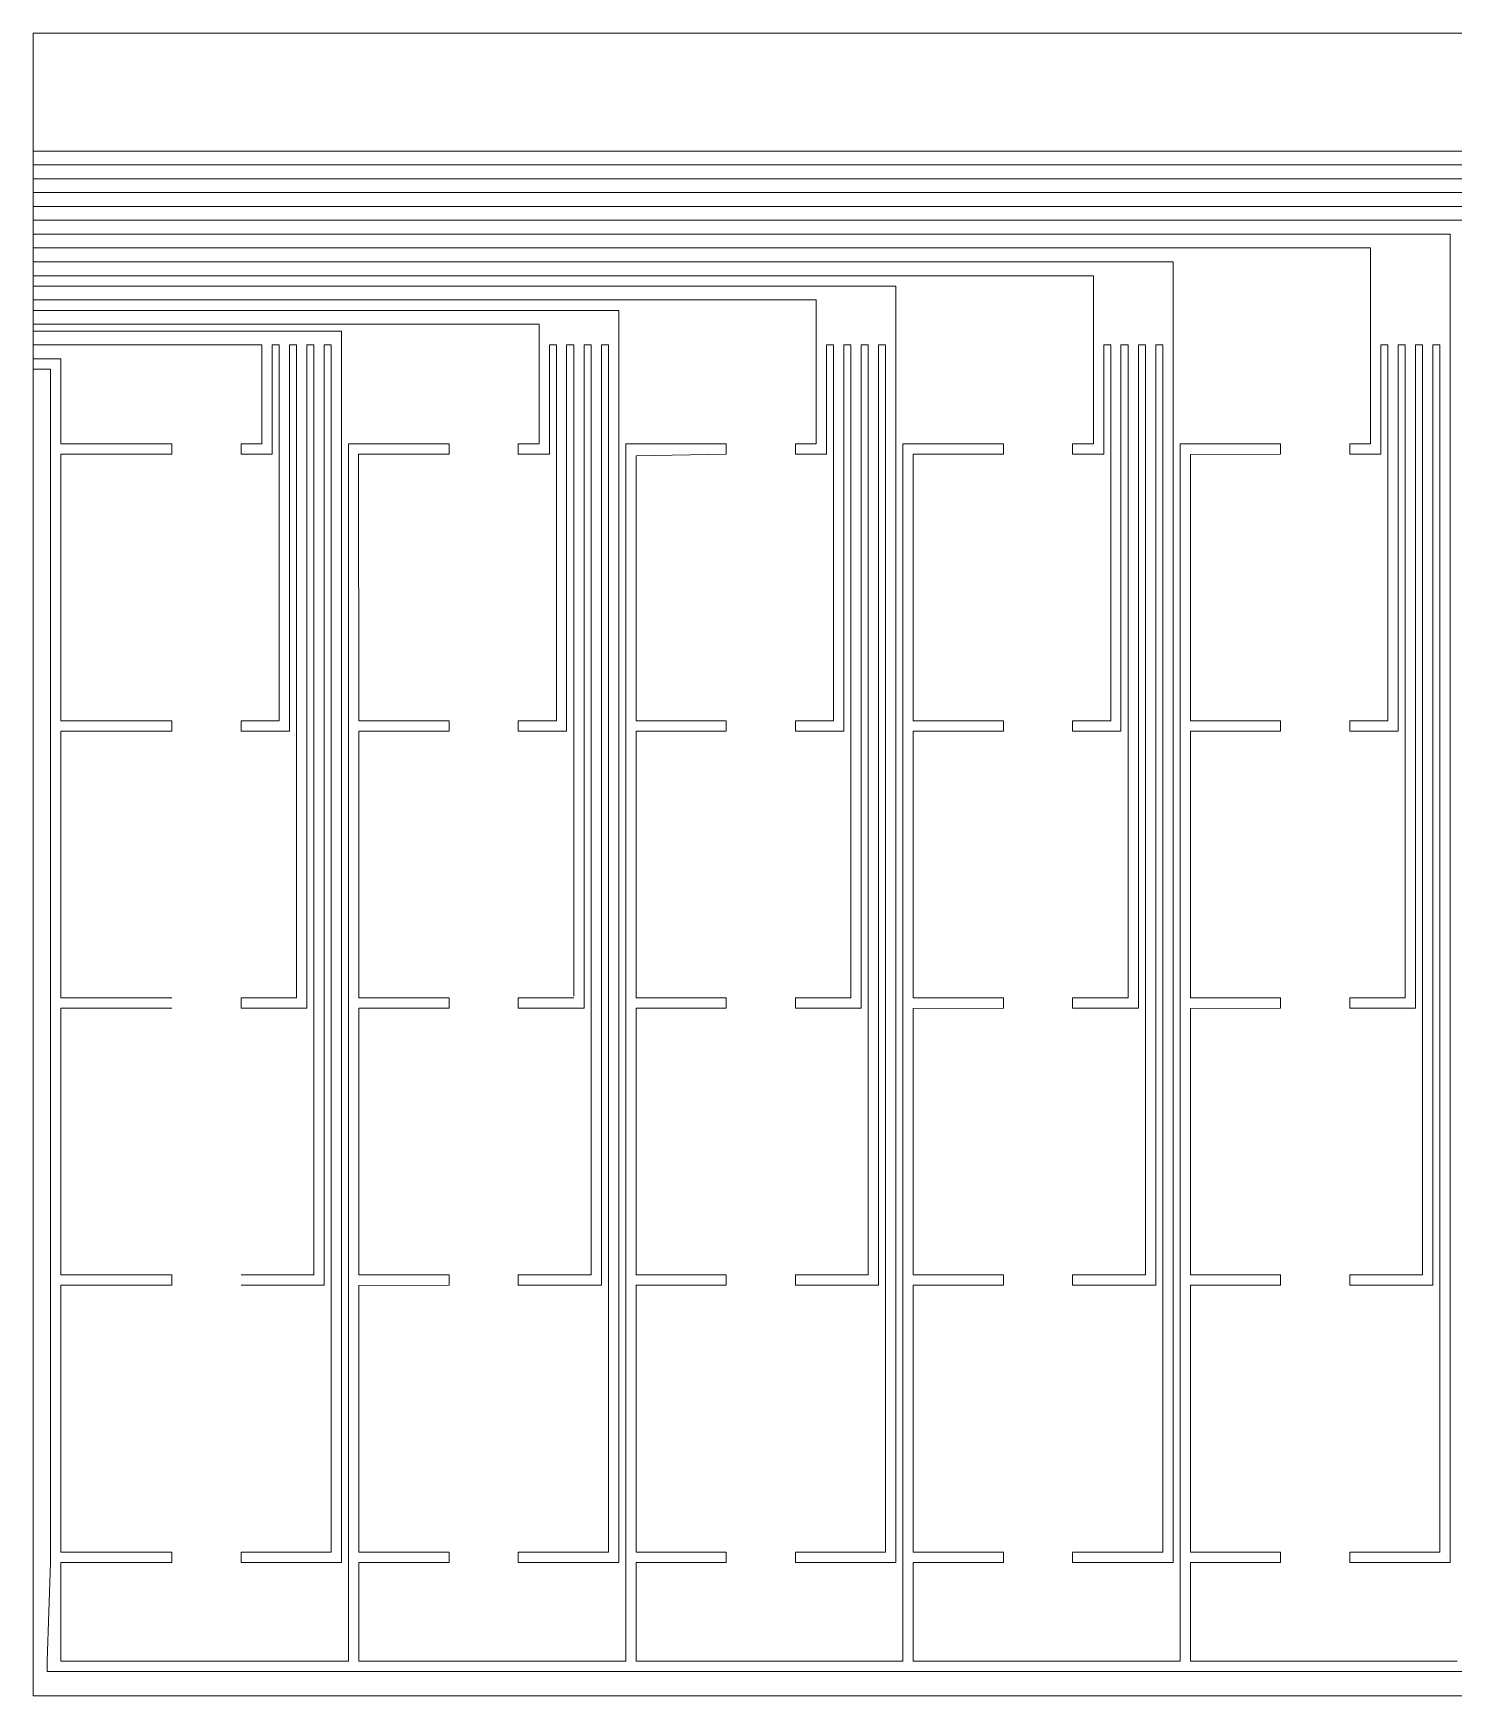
# Model space of a CAD drawing. Header units: inches. Extents: x -6.5 to 6.5, y -4.7 to 4.7.
# Drawn here: x -6.5 to 1.57, y -4.72 to 4.72 of the extents above; entities that cross this region are included whole.
import ezdxf

# ---------------------------------------------------------------- set-up
doc = ezdxf.new("R2010")
doc.units = ezdxf.units.IN
doc.header["$MEASUREMENT"] = 0

msp = doc.modelspace()

# ---------------------------------------------------------------- linework, layer by layer
at = {"color": 142, "lineweight": 9}
for points in [[(-6.4961, 4.7244), (-6.4961, 4.7244), (-6.4961, -4.7244), (-6.4961, -4.7244)], [(6.4961, 4.7244), (6.4961, 4.7244), (-6.4961, 4.7244), (-6.4961, 4.7244)], [(-6.4961, -4.7244), (-6.4961, -4.7244), (6.4961, -4.7244), (6.4961, -4.7244)]]:
    msp.add_open_spline(points, degree=3, dxfattribs=at)
at = {"color": 240, "lineweight": 9}
for points in [[(6.2795, 4.0551), (6.2795, 4.0551), (-6.4961, 4.0551), (-6.4961, 4.0551)], [(5.8268, 3.9764), (5.8268, 3.9764), (-6.4961, 3.9764), (-6.4961, 3.9764)], [(4.7047, 3.8976), (4.7047, 3.8976), (-6.4961, 3.8976), (-6.4961, 3.8976)], [(4.252, 3.8189), (4.252, 3.8189), (-6.4961, 3.8189), (-6.4961, 3.8189)], [(3.1299, 3.7402), (3.1299, 3.7402), (-6.4961, 3.7402), (-6.4961, 3.7402)], [(2.6772, 3.6614), (2.6772, 3.6614), (-6.4961, 3.6614), (-6.4961, 3.6614)], [(1.5551, 3.5827), (1.5551, 3.5827), (-6.4961, 3.5827), (-6.4961, 3.5827)], [(1.1024, 3.5039), (1.1024, 3.5039), (-6.4961, 3.5039), (-6.4961, 3.5039)], [(1.1024, 2.9528), (1.1024, 2.9528), (1.1024, 3.5039), (1.1024, 3.5039)], [(1.5551, 2.9528), (1.5551, 2.9528), (1.5551, 3.5827), (1.5551, 3.5827)], [(-0.0197, 3.4252), (-0.0197, 3.4252), (-6.4961, 3.4252), (-6.4961, 3.4252)], [(-0.0197, 2.9528), (-0.0197, 2.9528), (-0.0197, 3.4252), (-0.0197, 3.4252)], [(-0.4724, 3.3465), (-0.4724, 3.3465), (-6.4961, 3.3465), (-6.4961, 3.3465)], [(-0.4724, 2.9528), (-0.4724, 2.9528), (-0.4724, 3.3465), (-0.4724, 3.3465)], [(-1.5945, 3.2874), (-1.5945, 3.2874), (-6.4961, 3.2874), (-6.4961, 3.2874)], [(-1.5945, 2.9528), (-1.5945, 2.9528), (-1.5945, 3.2874), (-1.5945, 3.2874)], [(-2.0472, 3.2087), (-2.0472, 3.2087), (-6.4961, 3.2087), (-6.4961, 3.2087)], [(-3.1693, 3.1496), (-3.1693, 3.1496), (-6.4961, 3.1496), (-6.4961, 3.1496)], [(-3.1693, 2.9528), (-3.1693, 2.9528), (-3.1693, 3.1496), (-3.1693, 3.1496)], [(-2.0472, 2.9528), (-2.0472, 2.9528), (-2.0472, 3.2087), (-2.0472, 3.2087)], [(-3.622, 3.0709), (-3.622, 3.0709), (-6.4961, 3.0709), (-6.4961, 3.0709)], [(-4.7441, 3.0315), (-4.7441, 3.0315), (-6.4961, 3.0315), (-6.4961, 3.0315)], [(-4.7441, 2.9528), (-4.7441, 2.9528), (-4.7441, 3.0315), (-4.7441, 3.0315)], [(-3.622, 2.9528), (-3.622, 2.9528), (-3.622, 3.0709), (-3.622, 3.0709)], [(-5.1969, 2.9528), (-5.1969, 2.9528), (-6.4961, 2.9528), (-6.4961, 2.9528)], [(-5.1969, 2.3917), (-5.1969, 2.3917), (-5.1969, 2.9528), (-5.1969, 2.9528)], [(-5.1378, 2.3327), (-5.1378, 2.3327), (-5.1378, 2.9528), (-5.1378, 2.9528)], [(-5.0984, 2.9528), (-5.0984, 2.9528), (-5.1378, 2.9528), (-5.1378, 2.9528)], [(-5.0984, 0.8169), (-5.0984, 0.8169), (-5.0984, 2.9528), (-5.0984, 2.9528)], [(-5, 2.9528), (-5, 2.9528), (-5.0402, 2.9528), (-5.0402, 2.9528)], [(-5.0402, 0.7579), (-5.0402, 0.7579), (-5.0402, 2.9528), (-5.0402, 2.9528)], [(-5, 0.7579), (-5, 0.7579), (-5, 2.9528), (-5, 2.9528)], [(-4.9016, 2.9528), (-4.9016, 2.9528), (-4.9409, 2.9528), (-4.9409, 2.9528)], [(-4.9409, -0.8169), (-4.9409, -0.8169), (-4.9409, 2.9528), (-4.9409, 2.9528)], [(-4.9016, -2.3327), (-4.9016, -2.3327), (-4.9016, 2.9528), (-4.9016, 2.9528)], [(-4.8031, 2.9528), (-4.8031, 2.9528), (-4.8425, 2.9528), (-4.8425, 2.9528)], [(-4.8425, 2.9528), (-4.8425, 2.9528), (-4.8425, -2.3917), (-4.8425, -2.3917)], [(-4.8031, 2.9528), (-4.8031, 2.9528), (-4.8031, -3.9075), (-4.8031, -3.9075)], [(-4.7441, -3.9665), (-4.7441, -3.9665), (-4.7441, 2.9528), (-4.7441, 2.9528)], [(-3.622, 2.3917), (-3.622, 2.3917), (-3.622, 2.9528), (-3.622, 2.9528)], [(-3.563, 2.9528), (-3.563, 2.9528), (-3.5236, 2.9528), (-3.5236, 2.9528)], [(-3.563, 2.3327), (-3.563, 2.3327), (-3.563, 2.9528), (-3.563, 2.9528)], [(-3.5236, 0.8169), (-3.5236, 0.8169), (-3.5236, 2.9528), (-3.5236, 2.9528)], [(-3.4654, 2.9528), (-3.4654, 2.9528), (-3.4252, 2.9528), (-3.4252, 2.9528)], [(-3.4654, 0.7579), (-3.4654, 0.7579), (-3.4654, 2.9528), (-3.4654, 2.9528)], [(-3.4252, 0.7579), (-3.4252, 0.7579), (-3.4252, 2.9528), (-3.4252, 2.9528)], [(-3.3661, 2.9528), (-3.3661, 2.9528), (-3.3268, 2.9528), (-3.3268, 2.9528)], [(-3.3661, -0.8169), (-3.3661, -0.8169), (-3.3661, 2.9528), (-3.3661, 2.9528)], [(-3.3268, -2.3327), (-3.3268, -2.3327), (-3.3268, 2.9528), (-3.3268, 2.9528)], [(-3.2677, 2.9528), (-3.2677, 2.9528), (-3.2677, -2.3917), (-3.2677, -2.3917)], [(-3.2283, 2.9528), (-3.2283, 2.9528), (-3.2677, 2.9528), (-3.2677, 2.9528)], [(-3.2283, 2.9528), (-3.2283, 2.9528), (-3.2283, -3.9075), (-3.2283, -3.9075)], [(-3.1693, -3.9665), (-3.1693, -3.9665), (-3.1693, 2.9528), (-3.1693, 2.9528)], [(-2.0472, 2.3917), (-2.0472, 2.3917), (-2.0472, 2.9528), (-2.0472, 2.9528)], [(-1.9882, 2.3327), (-1.9882, 2.3327), (-1.9882, 2.9528), (-1.9882, 2.9528)], [(-1.9882, 2.9528), (-1.9882, 2.9528), (-1.9488, 2.9528), (-1.9488, 2.9528)], [(-1.9488, 0.8169), (-1.9488, 0.8169), (-1.9488, 2.9528), (-1.9488, 2.9528)], [(-1.8906, 2.9528), (-1.8906, 2.9528), (-1.8504, 2.9528), (-1.8504, 2.9528)], [(-1.8906, 0.7579), (-1.8906, 0.7579), (-1.8906, 2.9528), (-1.8906, 2.9528)], [(-1.8504, 0.7579), (-1.8504, 0.7579), (-1.8504, 2.9528), (-1.8504, 2.9528)], [(-1.7913, 2.9528), (-1.7913, 2.9528), (-1.752, 2.9528), (-1.752, 2.9528)], [(-1.7913, -0.8169), (-1.7913, -0.8169), (-1.7913, 2.9528), (-1.7913, 2.9528)], [(-1.752, -2.3327), (-1.752, -2.3327), (-1.752, 2.9528), (-1.752, 2.9528)], [(-1.6929, 2.9528), (-1.6929, 2.9528), (-1.6929, -2.3917), (-1.6929, -2.3917)], [(-1.6535, 2.9528), (-1.6535, 2.9528), (-1.6929, 2.9528), (-1.6929, 2.9528)], [(-1.6535, 2.9528), (-1.6535, 2.9528), (-1.6535, -3.9075), (-1.6535, -3.9075)], [(-1.5945, -3.9665), (-1.5945, -3.9665), (-1.5945, 2.9528), (-1.5945, 2.9528)], [(-0.4724, 2.3917), (-0.4724, 2.3917), (-0.4724, 2.9528), (-0.4724, 2.9528)], [(-0.4134, 2.9528), (-0.4134, 2.9528), (-0.374, 2.9528), (-0.374, 2.9528)], [(-0.4134, 2.3327), (-0.4134, 2.3327), (-0.4134, 2.9528), (-0.4134, 2.9528)], [(-0.374, 0.8169), (-0.374, 0.8169), (-0.374, 2.9528), (-0.374, 2.9528)], [(-0.3158, 2.9528), (-0.3158, 2.9528), (-0.2756, 2.9528), (-0.2756, 2.9528)], [(-0.3158, 0.7579), (-0.3158, 0.7579), (-0.3158, 2.9528), (-0.3158, 2.9528)], [(-0.2756, 0.7579), (-0.2756, 0.7579), (-0.2756, 2.9528), (-0.2756, 2.9528)], [(-0.2165, 2.9528), (-0.2165, 2.9528), (-0.1772, 2.9528), (-0.1772, 2.9528)], [(-0.2165, -0.8169), (-0.2165, -0.8169), (-0.2165, 2.9528), (-0.2165, 2.9528)], [(-0.1772, -2.3327), (-0.1772, -2.3327), (-0.1772, 2.9528), (-0.1772, 2.9528)], [(-0.1181, 2.9528), (-0.1181, 2.9528), (-0.1181, -2.3917), (-0.1181, -2.3917)], [(-0.1181, 2.9528), (-0.1181, 2.9528), (-0.0787, 2.9528), (-0.0787, 2.9528)], [(-0.0787, 2.9528), (-0.0787, 2.9528), (-0.0787, -3.9075), (-0.0787, -3.9075)], [(-0.0197, -3.9665), (-0.0197, -3.9665), (-0.0197, 2.9528), (-0.0197, 2.9528)], [(1.1024, 2.3917), (1.1024, 2.3917), (1.1024, 2.9528), (1.1024, 2.9528)], [(1.1614, 2.9528), (1.1614, 2.9528), (1.2008, 2.9528), (1.2008, 2.9528)], [(1.1614, 2.3327), (1.1614, 2.3327), (1.1614, 2.9528), (1.1614, 2.9528)], [(1.2008, 0.8169), (1.2008, 0.8169), (1.2008, 2.9528), (1.2008, 2.9528)], [(1.259, 2.9528), (1.259, 2.9528), (1.2992, 2.9528), (1.2992, 2.9528)], [(1.259, 0.7579), (1.259, 0.7579), (1.259, 2.9528), (1.259, 2.9528)], [(1.2992, 0.7579), (1.2992, 0.7579), (1.2992, 2.9528), (1.2992, 2.9528)], [(1.3583, 2.9528), (1.3583, 2.9528), (1.3976, 2.9528), (1.3976, 2.9528)], [(1.3583, -0.8169), (1.3583, -0.8169), (1.3583, 2.9528), (1.3583, 2.9528)], [(1.3976, -2.3327), (1.3976, -2.3327), (1.3976, 2.9528), (1.3976, 2.9528)], [(1.4567, 2.9528), (1.4567, 2.9528), (1.4961, 2.9528), (1.4961, 2.9528)], [(1.4567, 2.9528), (1.4567, 2.9528), (1.4567, -2.3917), (1.4567, -2.3917)], [(1.4961, 2.9528), (1.4961, 2.9528), (1.4961, -3.9075), (1.4961, -3.9075)], [(1.5551, -3.9665), (1.5551, -3.9665), (1.5551, 2.9528), (1.5551, 2.9528)], [(-6.3386, 2.874), (-6.3386, 2.874), (-6.4961, 2.874), (-6.4961, 2.874)], [(-6.3386, 2.3917), (-6.3386, 2.3917), (-6.3386, 2.874), (-6.3386, 2.874)], [(-6.3976, 2.815), (-6.3976, 2.815), (-6.4961, 2.815), (-6.4961, 2.815)], [(-6.3976, -3.9665), (-6.3976, -3.9665), (-6.3976, 2.815), (-6.3976, 2.815)], [(-5.7087, 2.3917), (-5.7087, 2.3917), (-6.3386, 2.3917), (-6.3386, 2.3917)], [(-5.7087, 2.3622), (-5.7087, 2.3622), (-5.7087, 2.3917), (-5.7087, 2.3917)], [(-5.7087, 2.3622), (-5.7087, 2.3622), (-5.7087, 2.3327), (-5.7087, 2.3327)], [(-5.315, 2.3622), (-5.315, 2.3622), (-5.315, 2.3917), (-5.315, 2.3917)], [(-5.315, 2.3917), (-5.315, 2.3917), (-5.1969, 2.3917), (-5.1969, 2.3917)], [(-5.315, 2.3622), (-5.315, 2.3622), (-5.315, 2.3327), (-5.315, 2.3327)], [(-4.7047, 2.3916), (-4.7047, 2.3916), (-4.1339, 2.3917), (-4.1339, 2.3917)], [(-4.7047, -3.9075), (-4.7047, -3.9075), (-4.7047, 2.3916), (-4.7047, 2.3916)], [(-4.1339, 2.3622), (-4.1339, 2.3622), (-4.1339, 2.3917), (-4.1339, 2.3917)], [(-4.1339, 2.3622), (-4.1339, 2.3622), (-4.1339, 2.3327), (-4.1339, 2.3327)], [(-3.7402, 2.3917), (-3.7402, 2.3917), (-3.622, 2.3917), (-3.622, 2.3917)], [(-3.7402, 2.3622), (-3.7402, 2.3622), (-3.7402, 2.3917), (-3.7402, 2.3917)], [(-3.7402, 2.3622), (-3.7402, 2.3622), (-3.7402, 2.3327), (-3.7402, 2.3327)], [(-3.1299, 2.3917), (-3.1299, 2.3917), (-3.1299, -3.9075), (-3.1299, -3.9075)], [(-2.5591, 2.3917), (-2.5591, 2.3917), (-3.1299, 2.3917), (-3.1299, 2.3917)], [(-2.5591, 2.3622), (-2.5591, 2.3622), (-2.5591, 2.3917), (-2.5591, 2.3917)], [(-2.5591, 2.3622), (-2.5591, 2.3622), (-2.5591, 2.3327), (-2.5591, 2.3327)], [(-2.1654, 2.3917), (-2.1654, 2.3917), (-2.0472, 2.3917), (-2.0472, 2.3917)], [(-2.1654, 2.3622), (-2.1654, 2.3622), (-2.1654, 2.3917), (-2.1654, 2.3917)], [(-2.1654, 2.3622), (-2.1654, 2.3622), (-2.1654, 2.3327), (-2.1654, 2.3327)], [(-1.4961, 2.3917), (-1.4961, 2.3917), (-1.5551, 2.3917), (-1.5551, 2.3917)], [(-1.5551, 2.3917), (-1.5551, 2.3917), (-1.5551, -3.9075), (-1.5551, -3.9075)], [(-0.9843, 2.3917), (-0.9843, 2.3917), (-1.4961, 2.3917), (-1.4961, 2.3917)], [(-0.9843, 2.3622), (-0.9843, 2.3622), (-0.9843, 2.3917), (-0.9843, 2.3917)], [(-0.9843, 2.3622), (-0.9843, 2.3622), (-0.9843, 2.3327), (-0.9843, 2.3327)], [(-0.5906, 2.3622), (-0.5906, 2.3622), (-0.5906, 2.3917), (-0.5906, 2.3917)], [(-0.5906, 2.3917), (-0.5906, 2.3917), (-0.4724, 2.3917), (-0.4724, 2.3917)], [(-0.5906, 2.3622), (-0.5906, 2.3622), (-0.5906, 2.3327), (-0.5906, 2.3327)], [(0.0197, 2.3917), (0.0197, 2.3917), (0.0787, 2.3917), (0.0787, 2.3917)], [(0.0197, -3.9075), (0.0197, -3.9075), (0.0197, 2.3917), (0.0197, 2.3917)], [(0.5906, 2.3917), (0.5906, 2.3917), (0.0787, 2.3917), (0.0787, 2.3917)], [(0.5906, 2.3622), (0.5906, 2.3622), (0.5906, 2.3917), (0.5906, 2.3917)], [(0.5906, 2.3622), (0.5906, 2.3622), (0.5906, 2.3327), (0.5906, 2.3327)], [(0.9843, 2.3917), (0.9843, 2.3917), (1.1024, 2.3917), (1.1024, 2.3917)], [(0.9843, 2.3622), (0.9843, 2.3622), (0.9843, 2.3917), (0.9843, 2.3917)], [(0.9843, 2.3622), (0.9843, 2.3622), (0.9843, 2.3327), (0.9843, 2.3327)], [(-5.7087, 2.3327), (-5.7087, 2.3327), (-6.3386, 2.3327), (-6.3386, 2.3327)], [(-6.3386, 0.8169), (-6.3386, 0.8169), (-6.3386, 2.3327), (-6.3386, 2.3327)], [(-5.315, 2.3327), (-5.315, 2.3327), (-5.1378, 2.3327), (-5.1378, 2.3327)], [(-4.1339, 2.3327), (-4.1339, 2.3327), (-4.6474, 2.3325), (-4.6474, 2.3325)], [(-4.6474, 2.3325), (-4.6474, 2.3325), (-4.647, 0.8168), (-4.647, 0.8168)], [(-3.7402, 2.3327), (-3.7402, 2.3327), (-3.563, 2.3327), (-3.563, 2.3327)], [(-3.0709, 2.3228), (-3.0709, 2.3228), (-2.5591, 2.3327), (-2.5591, 2.3327)], [(-3.0709, 2.3228), (-3.0709, 2.3228), (-3.0709, 0.8169), (-3.0709, 0.8169)], [(-2.1654, 2.3327), (-2.1654, 2.3327), (-1.9882, 2.3327), (-1.9882, 2.3327)], [(-1.4961, 2.3315), (-1.4961, 2.3315), (-0.9843, 2.3327), (-0.9843, 2.3327)], [(-1.4961, 2.3315), (-1.4961, 2.3315), (-1.4961, 0.8169), (-1.4961, 0.8169)], [(-0.5906, 2.3327), (-0.5906, 2.3327), (-0.4134, 2.3327), (-0.4134, 2.3327)], [(0.0787, 2.331), (0.0787, 2.331), (0.5906, 2.3327), (0.5906, 2.3327)], [(0.0787, 2.331), (0.0787, 2.331), (0.0787, 0.8169), (0.0787, 0.8169)], [(0.9843, 2.3327), (0.9843, 2.3327), (1.1614, 2.3327), (1.1614, 2.3327)], [(-5.7087, 0.8169), (-5.7087, 0.8169), (-6.3386, 0.8169), (-6.3386, 0.8169)], [(-6.3386, -0.7579), (-6.3386, -0.7579), (-6.3386, 0.7579), (-6.3386, 0.7579)], [(-5.7087, 0.7579), (-5.7087, 0.7579), (-6.3386, 0.7579), (-6.3386, 0.7579)], [(-5.7087, 0.7874), (-5.7087, 0.7874), (-5.7087, 0.8169), (-5.7087, 0.8169)], [(-5.7087, 0.7874), (-5.7087, 0.7874), (-5.7087, 0.7579), (-5.7087, 0.7579)], [(-5.315, 0.7874), (-5.315, 0.7874), (-5.315, 0.8169), (-5.315, 0.8169)], [(-5.315, 0.8169), (-5.315, 0.8169), (-5.1969, 0.8169), (-5.1969, 0.8169)], [(-5.315, 0.7874), (-5.315, 0.7874), (-5.315, 0.7579), (-5.315, 0.7579)], [(-5.315, 0.7579), (-5.315, 0.7579), (-5.1378, 0.7579), (-5.1378, 0.7579)], [(-5.1969, 0.8169), (-5.1969, 0.8169), (-5.0984, 0.8169), (-5.0984, 0.8169)], [(-5.1378, 0.7579), (-5.1378, 0.7579), (-5.0993, 0.7579), (-5.0993, 0.7579)], [(-5.0993, 0.7579), (-5.0993, 0.7579), (-5.0402, 0.7579), (-5.0402, 0.7579)], [(-5, 0.7579), (-5, 0.7579), (-5, -0.748), (-5, -0.748)], [(-4.1339, 0.8169), (-4.1339, 0.8169), (-4.647, 0.8168), (-4.647, 0.8168)], [(-4.1339, 0.7579), (-4.1339, 0.7579), (-4.647, 0.7577), (-4.647, 0.7577)], [(-4.647, 0.7577), (-4.647, 0.7577), (-4.6465, -0.758), (-4.6465, -0.758)], [(-4.1339, 0.7874), (-4.1339, 0.7874), (-4.1339, 0.8169), (-4.1339, 0.8169)], [(-4.1339, 0.7874), (-4.1339, 0.7874), (-4.1339, 0.7579), (-4.1339, 0.7579)], [(-3.7402, 0.8169), (-3.7402, 0.8169), (-3.622, 0.8169), (-3.622, 0.8169)], [(-3.7402, 0.7874), (-3.7402, 0.7874), (-3.7402, 0.8169), (-3.7402, 0.8169)], [(-3.7402, 0.7874), (-3.7402, 0.7874), (-3.7402, 0.7579), (-3.7402, 0.7579)], [(-3.7402, 0.7579), (-3.7402, 0.7579), (-3.563, 0.7579), (-3.563, 0.7579)], [(-3.622, 0.8169), (-3.622, 0.8169), (-3.5236, 0.8169), (-3.5236, 0.8169)], [(-3.563, 0.7579), (-3.563, 0.7579), (-3.5245, 0.7579), (-3.5245, 0.7579)], [(-3.5245, 0.7579), (-3.5245, 0.7579), (-3.4654, 0.7579), (-3.4654, 0.7579)], [(-3.4252, 0.7579), (-3.4252, 0.7579), (-3.4252, -0.748), (-3.4252, -0.748)], [(-2.5591, 0.8169), (-2.5591, 0.8169), (-3.0709, 0.8169), (-3.0709, 0.8169)], [(-2.5591, 0.7579), (-2.5591, 0.7579), (-3.0709, 0.7579), (-3.0709, 0.7579)], [(-3.0709, 0.7579), (-3.0709, 0.7579), (-3.0709, -0.7579), (-3.0709, -0.7579)], [(-2.5591, 0.7874), (-2.5591, 0.7874), (-2.5591, 0.8169), (-2.5591, 0.8169)], [(-2.5591, 0.7874), (-2.5591, 0.7874), (-2.5591, 0.7579), (-2.5591, 0.7579)], [(-2.1654, 0.8169), (-2.1654, 0.8169), (-2.0472, 0.8169), (-2.0472, 0.8169)], [(-2.1654, 0.7874), (-2.1654, 0.7874), (-2.1654, 0.8169), (-2.1654, 0.8169)], [(-2.1654, 0.7874), (-2.1654, 0.7874), (-2.1654, 0.7579), (-2.1654, 0.7579)], [(-2.1654, 0.7579), (-2.1654, 0.7579), (-1.9882, 0.7579), (-1.9882, 0.7579)], [(-2.0472, 0.8169), (-2.0472, 0.8169), (-1.9488, 0.8169), (-1.9488, 0.8169)], [(-1.9882, 0.7579), (-1.9882, 0.7579), (-1.9497, 0.7579), (-1.9497, 0.7579)], [(-1.9497, 0.7579), (-1.9497, 0.7579), (-1.8906, 0.7579), (-1.8906, 0.7579)], [(-1.8504, 0.7579), (-1.8504, 0.7579), (-1.8504, -0.748), (-1.8504, -0.748)], [(-0.9843, 0.8169), (-0.9843, 0.8169), (-1.4961, 0.8169), (-1.4961, 0.8169)], [(-0.9843, 0.7579), (-0.9843, 0.7579), (-1.4961, 0.7579), (-1.4961, 0.7579)], [(-1.4961, 0.7579), (-1.4961, 0.7579), (-1.4961, -0.7579), (-1.4961, -0.7579)], [(-0.9843, 0.7874), (-0.9843, 0.7874), (-0.9843, 0.8169), (-0.9843, 0.8169)], [(-0.9843, 0.7874), (-0.9843, 0.7874), (-0.9843, 0.7579), (-0.9843, 0.7579)], [(-0.5906, 0.7874), (-0.5906, 0.7874), (-0.5906, 0.8169), (-0.5906, 0.8169)], [(-0.5906, 0.8169), (-0.5906, 0.8169), (-0.4724, 0.8169), (-0.4724, 0.8169)], [(-0.5906, 0.7874), (-0.5906, 0.7874), (-0.5906, 0.7579), (-0.5906, 0.7579)], [(-0.5906, 0.7579), (-0.5906, 0.7579), (-0.4134, 0.7579), (-0.4134, 0.7579)], [(-0.4724, 0.8169), (-0.4724, 0.8169), (-0.374, 0.8169), (-0.374, 0.8169)], [(-0.4134, 0.7579), (-0.4134, 0.7579), (-0.3749, 0.7579), (-0.3749, 0.7579)], [(-0.3749, 0.7579), (-0.3749, 0.7579), (-0.3158, 0.7579), (-0.3158, 0.7579)], [(-0.2756, 0.7579), (-0.2756, 0.7579), (-0.2756, -0.748), (-0.2756, -0.748)], [(0.5906, 0.8169), (0.5906, 0.8169), (0.0787, 0.8169), (0.0787, 0.8169)], [(0.5906, 0.7579), (0.5906, 0.7579), (0.0787, 0.7579), (0.0787, 0.7579)], [(0.0787, -0.7579), (0.0787, -0.7579), (0.0787, 0.7579), (0.0787, 0.7579)], [(0.5906, 0.8169), (0.5906, 0.8169), (0.5906, 0.7579), (0.5906, 0.7579)], [(0.9843, 0.8169), (0.9843, 0.8169), (1.1024, 0.8169), (1.1024, 0.8169)], [(0.9843, 0.7874), (0.9843, 0.7874), (0.9843, 0.8169), (0.9843, 0.8169)], [(0.9843, 0.7874), (0.9843, 0.7874), (0.9843, 0.7579), (0.9843, 0.7579)], [(0.9843, 0.7579), (0.9843, 0.7579), (1.1614, 0.7579), (1.1614, 0.7579)], [(1.1024, 0.8169), (1.1024, 0.8169), (1.2008, 0.8169), (1.2008, 0.8169)], [(1.1614, 0.7579), (1.1614, 0.7579), (1.1999, 0.7579), (1.1999, 0.7579)], [(1.1999, 0.7579), (1.1999, 0.7579), (1.259, 0.7579), (1.259, 0.7579)], [(1.2992, 0.7579), (1.2992, 0.7579), (1.2992, -0.748), (1.2992, -0.748)], [(-5, -0.748), (-5, -0.748), (-5, -0.7579), (-5, -0.7579)], [(-1.8504, -0.748), (-1.8504, -0.748), (-1.8504, -0.7579), (-1.8504, -0.7579)], [(-0.2756, -0.748), (-0.2756, -0.748), (-0.2756, -0.7579), (-0.2756, -0.7579)], [(1.2992, -0.748), (1.2992, -0.748), (1.2992, -0.7579), (1.2992, -0.7579)], [(-5.7087, -0.7579), (-5.7087, -0.7579), (-6.3386, -0.7579), (-6.3386, -0.7579)], [(-5.7087, -0.8169), (-5.7087, -0.8169), (-6.3386, -0.8169), (-6.3386, -0.8169)], [(-6.3386, -2.3327), (-6.3386, -2.3327), (-6.3386, -0.8169), (-6.3386, -0.8169)], [(-5.315, -0.7874), (-5.315, -0.7874), (-5.315, -0.7579), (-5.315, -0.7579)], [(-5.315, -0.7579), (-5.315, -0.7579), (-5.1969, -0.7579), (-5.1969, -0.7579)], [(-5.315, -0.7874), (-5.315, -0.7874), (-5.315, -0.8169), (-5.315, -0.8169)], [(-5.315, -0.8169), (-5.315, -0.8169), (-5.1378, -0.8169), (-5.1378, -0.8169)], [(-5.1969, -0.7579), (-5.1969, -0.7579), (-5.0984, -0.7579), (-5.0984, -0.7579)], [(-5.1378, -0.8169), (-5.1378, -0.8169), (-5.0993, -0.8169), (-5.0993, -0.8169)], [(-5.0993, -0.8169), (-5.0993, -0.8169), (-5.0402, -0.8169), (-5.0402, -0.8169)], [(-5.0984, -0.7579), (-5.0984, -0.7579), (-5.0591, -0.7579), (-5.0591, -0.7579)], [(-5, -0.7579), (-5, -0.7579), (-5.0591, -0.7579), (-5.0591, -0.7579)], [(-5.0402, -0.8169), (-5.0402, -0.8169), (-5, -0.8169), (-5, -0.8169)], [(-5, -0.8169), (-5, -0.8169), (-4.9409, -0.8169), (-4.9409, -0.8169)], [(-4.1339, -0.7579), (-4.1339, -0.7579), (-4.6465, -0.758), (-4.6465, -0.758)], [(-4.1339, -0.8169), (-4.1339, -0.8169), (-4.6465, -0.8171), (-4.6465, -0.8171)], [(-4.6465, -0.8171), (-4.6465, -0.8171), (-4.6461, -2.3328), (-4.6461, -2.3328)], [(-4.1339, -0.7874), (-4.1339, -0.7874), (-4.1339, -0.7579), (-4.1339, -0.7579)], [(-4.1339, -0.7874), (-4.1339, -0.7874), (-4.1339, -0.8169), (-4.1339, -0.8169)], [(-3.7402, -0.7874), (-3.7402, -0.7874), (-3.7402, -0.7579), (-3.7402, -0.7579)], [(-3.7402, -0.7579), (-3.7402, -0.7579), (-3.622, -0.7579), (-3.622, -0.7579)], [(-3.7402, -0.7874), (-3.7402, -0.7874), (-3.7402, -0.8169), (-3.7402, -0.8169)], [(-3.7402, -0.8169), (-3.7402, -0.8169), (-3.563, -0.8169), (-3.563, -0.8169)], [(-3.622, -0.7579), (-3.622, -0.7579), (-3.5236, -0.7579), (-3.5236, -0.7579)], [(-3.563, -0.8169), (-3.563, -0.8169), (-3.5245, -0.8169), (-3.5245, -0.8169)], [(-3.5245, -0.8169), (-3.5245, -0.8169), (-3.4654, -0.8169), (-3.4654, -0.8169)], [(-3.5236, -0.7579), (-3.5236, -0.7579), (-3.4843, -0.7579), (-3.4843, -0.7579)], [(-3.4252, -0.7579), (-3.4252, -0.7579), (-3.4843, -0.7579), (-3.4843, -0.7579)], [(-3.4654, -0.8169), (-3.4654, -0.8169), (-3.4252, -0.8169), (-3.4252, -0.8169)], [(-3.4252, -0.8169), (-3.4252, -0.8169), (-3.3661, -0.8169), (-3.3661, -0.8169)], [(-2.5591, -0.7579), (-2.5591, -0.7579), (-3.0709, -0.7579), (-3.0709, -0.7579)], [(-2.5591, -0.8169), (-2.5591, -0.8169), (-3.0709, -0.8169), (-3.0709, -0.8169)], [(-3.0709, -0.8169), (-3.0709, -0.8169), (-3.0709, -2.3327), (-3.0709, -2.3327)], [(-2.5591, -0.7874), (-2.5591, -0.7874), (-2.5591, -0.7579), (-2.5591, -0.7579)], [(-2.5591, -0.7874), (-2.5591, -0.7874), (-2.5591, -0.8169), (-2.5591, -0.8169)], [(-2.1654, -0.7874), (-2.1654, -0.7874), (-2.1654, -0.7579), (-2.1654, -0.7579)], [(-2.1654, -0.7579), (-2.1654, -0.7579), (-2.0472, -0.7579), (-2.0472, -0.7579)], [(-2.1654, -0.7874), (-2.1654, -0.7874), (-2.1654, -0.8169), (-2.1654, -0.8169)], [(-2.1654, -0.8169), (-2.1654, -0.8169), (-1.9882, -0.8169), (-1.9882, -0.8169)], [(-2.0472, -0.7579), (-2.0472, -0.7579), (-1.9488, -0.7579), (-1.9488, -0.7579)], [(-1.9882, -0.8169), (-1.9882, -0.8169), (-1.9497, -0.8169), (-1.9497, -0.8169)], [(-1.9497, -0.8169), (-1.9497, -0.8169), (-1.8906, -0.8169), (-1.8906, -0.8169)], [(-1.9488, -0.7579), (-1.9488, -0.7579), (-1.9094, -0.7579), (-1.9094, -0.7579)], [(-1.8504, -0.7579), (-1.8504, -0.7579), (-1.9094, -0.7579), (-1.9094, -0.7579)], [(-1.8906, -0.8169), (-1.8906, -0.8169), (-1.8504, -0.8169), (-1.8504, -0.8169)], [(-1.8504, -0.8169), (-1.8504, -0.8169), (-1.7913, -0.8169), (-1.7913, -0.8169)], [(-0.9843, -0.7579), (-0.9843, -0.7579), (-1.4961, -0.7579), (-1.4961, -0.7579)], [(-0.9843, -0.8169), (-0.9843, -0.8169), (-1.4961, -0.8175), (-1.4961, -0.8175)], [(-1.4961, -0.8175), (-1.4961, -0.8175), (-1.4961, -2.3327), (-1.4961, -2.3327)], [(-0.9843, -0.7874), (-0.9843, -0.7874), (-0.9843, -0.7579), (-0.9843, -0.7579)], [(-0.9843, -0.7874), (-0.9843, -0.7874), (-0.9843, -0.8169), (-0.9843, -0.8169)], [(-0.5906, -0.7579), (-0.5906, -0.7579), (-0.4724, -0.7579), (-0.4724, -0.7579)], [(-0.5906, -0.7874), (-0.5906, -0.7874), (-0.5906, -0.7579), (-0.5906, -0.7579)], [(-0.5906, -0.7874), (-0.5906, -0.7874), (-0.5906, -0.8169), (-0.5906, -0.8169)], [(-0.5906, -0.8169), (-0.5906, -0.8169), (-0.4134, -0.8169), (-0.4134, -0.8169)], [(-0.4724, -0.7579), (-0.4724, -0.7579), (-0.374, -0.7579), (-0.374, -0.7579)], [(-0.4134, -0.8169), (-0.4134, -0.8169), (-0.3749, -0.8169), (-0.3749, -0.8169)], [(-0.3749, -0.8169), (-0.3749, -0.8169), (-0.3158, -0.8169), (-0.3158, -0.8169)], [(-0.374, -0.7579), (-0.374, -0.7579), (-0.3346, -0.7579), (-0.3346, -0.7579)], [(-0.2756, -0.7579), (-0.2756, -0.7579), (-0.3346, -0.7579), (-0.3346, -0.7579)], [(-0.3158, -0.8169), (-0.3158, -0.8169), (-0.2756, -0.8169), (-0.2756, -0.8169)], [(-0.2756, -0.8169), (-0.2756, -0.8169), (-0.2165, -0.8169), (-0.2165, -0.8169)], [(0.5906, -0.7579), (0.5906, -0.7579), (0.0787, -0.7579), (0.0787, -0.7579)], [(0.5906, -0.8169), (0.5906, -0.8169), (0.0787, -0.8177), (0.0787, -0.8177)], [(0.0787, -2.3327), (0.0787, -2.3327), (0.0787, -0.8177), (0.0787, -0.8177)], [(0.5906, -0.7579), (0.5906, -0.7579), (0.5906, -0.8169), (0.5906, -0.8169)], [(0.9843, -0.7579), (0.9843, -0.7579), (1.1024, -0.7579), (1.1024, -0.7579)], [(0.9843, -0.7874), (0.9843, -0.7874), (0.9843, -0.7579), (0.9843, -0.7579)], [(0.9843, -0.7874), (0.9843, -0.7874), (0.9843, -0.8169), (0.9843, -0.8169)], [(0.9843, -0.8169), (0.9843, -0.8169), (1.1614, -0.8169), (1.1614, -0.8169)], [(1.1024, -0.7579), (1.1024, -0.7579), (1.2008, -0.7579), (1.2008, -0.7579)], [(1.1614, -0.8169), (1.1614, -0.8169), (1.1999, -0.8169), (1.1999, -0.8169)], [(1.1999, -0.8169), (1.1999, -0.8169), (1.259, -0.8169), (1.259, -0.8169)], [(1.2008, -0.7579), (1.2008, -0.7579), (1.2402, -0.7579), (1.2402, -0.7579)], [(1.2992, -0.7579), (1.2992, -0.7579), (1.2402, -0.7579), (1.2402, -0.7579)], [(1.259, -0.8169), (1.259, -0.8169), (1.2992, -0.8169), (1.2992, -0.8169)], [(1.2992, -0.8169), (1.2992, -0.8169), (1.3583, -0.8169), (1.3583, -0.8169)], [(-5.7087, -2.3327), (-5.7087, -2.3327), (-6.3386, -2.3327), (-6.3386, -2.3327)], [(-5.7087, -2.3622), (-5.7087, -2.3622), (-5.7087, -2.3327), (-5.7087, -2.3327)], [(-5.315, -2.3327), (-5.315, -2.3327), (-5.1969, -2.3327), (-5.1969, -2.3327)], [(-5.1969, -2.3327), (-5.1969, -2.3327), (-5.0984, -2.3327), (-5.0984, -2.3327)], [(-5.0984, -2.3327), (-5.0984, -2.3327), (-5.0591, -2.3327), (-5.0591, -2.3327)], [(-5, -2.3327), (-5, -2.3327), (-5.0591, -2.3327), (-5.0591, -2.3327)], [(-5, -2.3327), (-5, -2.3327), (-4.9606, -2.3327), (-4.9606, -2.3327)], [(-4.9606, -2.3327), (-4.9606, -2.3327), (-4.9016, -2.3327), (-4.9016, -2.3327)], [(-4.1339, -2.3327), (-4.1339, -2.3327), (-4.6461, -2.3328), (-4.6461, -2.3328)], [(-4.1339, -2.3622), (-4.1339, -2.3622), (-4.1339, -2.3327), (-4.1339, -2.3327)], [(-3.7402, -2.3327), (-3.7402, -2.3327), (-3.622, -2.3327), (-3.622, -2.3327)], [(-3.7402, -2.3622), (-3.7402, -2.3622), (-3.7402, -2.3327), (-3.7402, -2.3327)], [(-3.622, -2.3327), (-3.622, -2.3327), (-3.5236, -2.3327), (-3.5236, -2.3327)], [(-3.5236, -2.3327), (-3.5236, -2.3327), (-3.4843, -2.3327), (-3.4843, -2.3327)], [(-3.4252, -2.3327), (-3.4252, -2.3327), (-3.4843, -2.3327), (-3.4843, -2.3327)], [(-3.4252, -2.3327), (-3.4252, -2.3327), (-3.3858, -2.3327), (-3.3858, -2.3327)], [(-3.3858, -2.3327), (-3.3858, -2.3327), (-3.3268, -2.3327), (-3.3268, -2.3327)], [(-2.5591, -2.3327), (-2.5591, -2.3327), (-3.0709, -2.3327), (-3.0709, -2.3327)], [(-2.5591, -2.3622), (-2.5591, -2.3622), (-2.5591, -2.3327), (-2.5591, -2.3327)], [(-2.1654, -2.3622), (-2.1654, -2.3622), (-2.1654, -2.3327), (-2.1654, -2.3327)], [(-2.1654, -2.3327), (-2.1654, -2.3327), (-2.0472, -2.3327), (-2.0472, -2.3327)], [(-2.0472, -2.3327), (-2.0472, -2.3327), (-1.9488, -2.3327), (-1.9488, -2.3327)], [(-1.9488, -2.3327), (-1.9488, -2.3327), (-1.9094, -2.3327), (-1.9094, -2.3327)], [(-1.8504, -2.3327), (-1.8504, -2.3327), (-1.9094, -2.3327), (-1.9094, -2.3327)], [(-1.8504, -2.3327), (-1.8504, -2.3327), (-1.811, -2.3327), (-1.811, -2.3327)], [(-1.811, -2.3327), (-1.811, -2.3327), (-1.752, -2.3327), (-1.752, -2.3327)], [(-0.9843, -2.3327), (-0.9843, -2.3327), (-1.4961, -2.3327), (-1.4961, -2.3327)], [(-0.9843, -2.3622), (-0.9843, -2.3622), (-0.9843, -2.3327), (-0.9843, -2.3327)], [(-0.5906, -2.3622), (-0.5906, -2.3622), (-0.5906, -2.3327), (-0.5906, -2.3327)], [(-0.5906, -2.3327), (-0.5906, -2.3327), (-0.4724, -2.3327), (-0.4724, -2.3327)], [(-0.4724, -2.3327), (-0.4724, -2.3327), (-0.374, -2.3327), (-0.374, -2.3327)], [(-0.374, -2.3327), (-0.374, -2.3327), (-0.3346, -2.3327), (-0.3346, -2.3327)], [(-0.2756, -2.3327), (-0.2756, -2.3327), (-0.3346, -2.3327), (-0.3346, -2.3327)], [(-0.2756, -2.3327), (-0.2756, -2.3327), (-0.2362, -2.3327), (-0.2362, -2.3327)], [(-0.2362, -2.3327), (-0.2362, -2.3327), (-0.1772, -2.3327), (-0.1772, -2.3327)], [(0.5906, -2.3327), (0.5906, -2.3327), (0.0787, -2.3327), (0.0787, -2.3327)], [(0.5906, -2.3622), (0.5906, -2.3622), (0.5906, -2.3327), (0.5906, -2.3327)], [(0.9843, -2.3622), (0.9843, -2.3622), (0.9843, -2.3327), (0.9843, -2.3327)], [(0.9843, -2.3327), (0.9843, -2.3327), (1.1024, -2.3327), (1.1024, -2.3327)], [(1.1024, -2.3327), (1.1024, -2.3327), (1.2008, -2.3327), (1.2008, -2.3327)], [(1.2008, -2.3327), (1.2008, -2.3327), (1.2402, -2.3327), (1.2402, -2.3327)], [(1.2992, -2.3327), (1.2992, -2.3327), (1.2402, -2.3327), (1.2402, -2.3327)], [(1.2992, -2.3327), (1.2992, -2.3327), (1.3386, -2.3327), (1.3386, -2.3327)], [(1.3386, -2.3327), (1.3386, -2.3327), (1.3976, -2.3327), (1.3976, -2.3327)], [(-5.7087, -2.3917), (-5.7087, -2.3917), (-6.3386, -2.3917), (-6.3386, -2.3917)], [(-6.3386, -3.9075), (-6.3386, -3.9075), (-6.3386, -2.3917), (-6.3386, -2.3917)], [(-5.7087, -2.3622), (-5.7087, -2.3622), (-5.7087, -2.3917), (-5.7087, -2.3917)], [(-5.315, -2.3917), (-5.315, -2.3917), (-5.1378, -2.3917), (-5.1378, -2.3917)], [(-5.1378, -2.3917), (-5.1378, -2.3917), (-5.0993, -2.3917), (-5.0993, -2.3917)], [(-5.0993, -2.3917), (-5.0993, -2.3917), (-5.0402, -2.3917), (-5.0402, -2.3917)], [(-5.0402, -2.3917), (-5.0402, -2.3917), (-5, -2.3917), (-5, -2.3917)], [(-5, -2.3917), (-5, -2.3917), (-4.9409, -2.3917), (-4.9409, -2.3917)], [(-4.9409, -2.3917), (-4.9409, -2.3917), (-4.9016, -2.3917), (-4.9016, -2.3917)], [(-4.9016, -2.3917), (-4.9016, -2.3917), (-4.8425, -2.3917), (-4.8425, -2.3917)], [(-4.1339, -2.3917), (-4.1339, -2.3917), (-4.6461, -2.3919), (-4.6461, -2.3919)], [(-4.6457, -3.9075), (-4.6457, -3.9075), (-4.6461, -2.3919), (-4.6461, -2.3919)], [(-4.1339, -2.3622), (-4.1339, -2.3622), (-4.1339, -2.3917), (-4.1339, -2.3917)], [(-3.7402, -2.3622), (-3.7402, -2.3622), (-3.7402, -2.3917), (-3.7402, -2.3917)], [(-3.7402, -2.3917), (-3.7402, -2.3917), (-3.563, -2.3917), (-3.563, -2.3917)], [(-3.563, -2.3917), (-3.563, -2.3917), (-3.5245, -2.3917), (-3.5245, -2.3917)], [(-3.5245, -2.3917), (-3.5245, -2.3917), (-3.4654, -2.3917), (-3.4654, -2.3917)], [(-3.4654, -2.3917), (-3.4654, -2.3917), (-3.4252, -2.3917), (-3.4252, -2.3917)], [(-3.4252, -2.3917), (-3.4252, -2.3917), (-3.3661, -2.3917), (-3.3661, -2.3917)], [(-3.3661, -2.3917), (-3.3661, -2.3917), (-3.3268, -2.3917), (-3.3268, -2.3917)], [(-3.3268, -2.3917), (-3.3268, -2.3917), (-3.2677, -2.3917), (-3.2677, -2.3917)], [(-2.5591, -2.3917), (-2.5591, -2.3917), (-3.0709, -2.3917), (-3.0709, -2.3917)], [(-3.0709, -2.3917), (-3.0709, -2.3917), (-3.0709, -3.9075), (-3.0709, -3.9075)], [(-2.5591, -2.3622), (-2.5591, -2.3622), (-2.5591, -2.3917), (-2.5591, -2.3917)], [(-2.1654, -2.3622), (-2.1654, -2.3622), (-2.1654, -2.3917), (-2.1654, -2.3917)], [(-2.1654, -2.3917), (-2.1654, -2.3917), (-1.9882, -2.3917), (-1.9882, -2.3917)], [(-1.9882, -2.3917), (-1.9882, -2.3917), (-1.9497, -2.3917), (-1.9497, -2.3917)], [(-1.9497, -2.3917), (-1.9497, -2.3917), (-1.8906, -2.3917), (-1.8906, -2.3917)], [(-1.8906, -2.3917), (-1.8906, -2.3917), (-1.8504, -2.3917), (-1.8504, -2.3917)], [(-1.8504, -2.3917), (-1.8504, -2.3917), (-1.7913, -2.3917), (-1.7913, -2.3917)], [(-1.7913, -2.3917), (-1.7913, -2.3917), (-1.752, -2.3917), (-1.752, -2.3917)], [(-1.752, -2.3917), (-1.752, -2.3917), (-1.6929, -2.3917), (-1.6929, -2.3917)], [(-1.4961, -2.3917), (-1.4961, -2.3917), (-1.4961, -3.9075), (-1.4961, -3.9075)], [(-0.9843, -2.3917), (-0.9843, -2.3917), (-1.4961, -2.3917), (-1.4961, -2.3917)], [(-0.9843, -2.3622), (-0.9843, -2.3622), (-0.9843, -2.3917), (-0.9843, -2.3917)], [(-0.5906, -2.3622), (-0.5906, -2.3622), (-0.5906, -2.3917), (-0.5906, -2.3917)], [(-0.5906, -2.3917), (-0.5906, -2.3917), (-0.4134, -2.3917), (-0.4134, -2.3917)], [(-0.4134, -2.3917), (-0.4134, -2.3917), (-0.3749, -2.3917), (-0.3749, -2.3917)], [(-0.3749, -2.3917), (-0.3749, -2.3917), (-0.3158, -2.3917), (-0.3158, -2.3917)], [(-0.3158, -2.3917), (-0.3158, -2.3917), (-0.2756, -2.3917), (-0.2756, -2.3917)], [(-0.2756, -2.3917), (-0.2756, -2.3917), (-0.2165, -2.3917), (-0.2165, -2.3917)], [(-0.2165, -2.3917), (-0.2165, -2.3917), (-0.1772, -2.3917), (-0.1772, -2.3917)], [(-0.1772, -2.3917), (-0.1772, -2.3917), (-0.1181, -2.3917), (-0.1181, -2.3917)], [(0.5906, -2.3917), (0.5906, -2.3917), (0.0787, -2.3917), (0.0787, -2.3917)], [(0.0787, -3.9075), (0.0787, -3.9075), (0.0787, -2.3917), (0.0787, -2.3917)], [(0.5906, -2.3622), (0.5906, -2.3622), (0.5906, -2.3917), (0.5906, -2.3917)], [(0.9843, -2.3622), (0.9843, -2.3622), (0.9843, -2.3917), (0.9843, -2.3917)], [(0.9843, -2.3917), (0.9843, -2.3917), (1.1614, -2.3917), (1.1614, -2.3917)], [(1.1614, -2.3917), (1.1614, -2.3917), (1.1999, -2.3917), (1.1999, -2.3917)], [(1.1999, -2.3917), (1.1999, -2.3917), (1.259, -2.3917), (1.259, -2.3917)], [(1.259, -2.3917), (1.259, -2.3917), (1.2992, -2.3917), (1.2992, -2.3917)], [(1.2992, -2.3917), (1.2992, -2.3917), (1.3583, -2.3917), (1.3583, -2.3917)], [(1.3583, -2.3917), (1.3583, -2.3917), (1.3976, -2.3917), (1.3976, -2.3917)], [(1.3976, -2.3917), (1.3976, -2.3917), (1.4567, -2.3917), (1.4567, -2.3917)], [(-6.4173, -4.5276), (-6.4173, -4.5276), (-6.3976, -3.9665), (-6.3976, -3.9665)], [(-5.7087, -3.9075), (-5.7087, -3.9075), (-6.3386, -3.9075), (-6.3386, -3.9075)], [(-6.3386, -3.9665), (-6.3386, -3.9665), (-6.3386, -4.5276), (-6.3386, -4.5276)], [(-5.7087, -3.9665), (-5.7087, -3.9665), (-6.3386, -3.9665), (-6.3386, -3.9665)], [(-5.7087, -3.9075), (-5.7087, -3.9075), (-5.7087, -3.9665), (-5.7087, -3.9665)], [(-5.315, -3.937), (-5.315, -3.937), (-5.315, -3.9075), (-5.315, -3.9075)], [(-5.315, -3.9075), (-5.315, -3.9075), (-5.1969, -3.9075), (-5.1969, -3.9075)], [(-5.315, -3.937), (-5.315, -3.937), (-5.315, -3.9665), (-5.315, -3.9665)], [(-5.315, -3.9665), (-5.315, -3.9665), (-5.1378, -3.9665), (-5.1378, -3.9665)], [(-5.1969, -3.9075), (-5.1969, -3.9075), (-5.0984, -3.9075), (-5.0984, -3.9075)], [(-5.1378, -3.9665), (-5.1378, -3.9665), (-5.0993, -3.9665), (-5.0993, -3.9665)], [(-5.0993, -3.9665), (-5.0993, -3.9665), (-5.0402, -3.9665), (-5.0402, -3.9665)], [(-5.0984, -3.9075), (-5.0984, -3.9075), (-5.0591, -3.9075), (-5.0591, -3.9075)], [(-5, -3.9075), (-5, -3.9075), (-5.0591, -3.9075), (-5.0591, -3.9075)], [(-5.0402, -3.9665), (-5.0402, -3.9665), (-5, -3.9665), (-5, -3.9665)], [(-5, -3.9075), (-5, -3.9075), (-4.9606, -3.9075), (-4.9606, -3.9075)], [(-5, -3.9665), (-5, -3.9665), (-4.9409, -3.9665), (-4.9409, -3.9665)], [(-4.9606, -3.9075), (-4.9606, -3.9075), (-4.9016, -3.9075), (-4.9016, -3.9075)], [(-4.9409, -3.9665), (-4.9409, -3.9665), (-4.9016, -3.9665), (-4.9016, -3.9665)], [(-4.9016, -3.9075), (-4.9016, -3.9075), (-4.8031, -3.9075), (-4.8031, -3.9075)], [(-4.9016, -3.9665), (-4.9016, -3.9665), (-4.8425, -3.9665), (-4.8425, -3.9665)], [(-4.8425, -3.9665), (-4.8425, -3.9665), (-4.7441, -3.9665), (-4.7441, -3.9665)], [(-4.7047, -3.9075), (-4.7047, -3.9075), (-4.7048, -3.9665), (-4.7048, -3.9665)], [(-4.7048, -3.9665), (-4.7048, -3.9665), (-4.7048, -4.5276), (-4.7048, -4.5276)], [(-4.1339, -3.9075), (-4.1339, -3.9075), (-4.6457, -3.9075), (-4.6457, -3.9075)], [(-4.6457, -4.5276), (-4.6457, -4.5276), (-4.6457, -3.9665), (-4.6457, -3.9665)], [(-4.1339, -3.9665), (-4.1339, -3.9665), (-4.6457, -3.9665), (-4.6457, -3.9665)], [(-4.1339, -3.937), (-4.1339, -3.937), (-4.1339, -3.9075), (-4.1339, -3.9075)], [(-4.1339, -3.937), (-4.1339, -3.937), (-4.1339, -3.9665), (-4.1339, -3.9665)], [(-3.7402, -3.9075), (-3.7402, -3.9075), (-3.622, -3.9075), (-3.622, -3.9075)], [(-3.7402, -3.937), (-3.7402, -3.937), (-3.7402, -3.9075), (-3.7402, -3.9075)], [(-3.7402, -3.937), (-3.7402, -3.937), (-3.7402, -3.9665), (-3.7402, -3.9665)], [(-3.7402, -3.9665), (-3.7402, -3.9665), (-3.563, -3.9665), (-3.563, -3.9665)], [(-3.622, -3.9075), (-3.622, -3.9075), (-3.5236, -3.9075), (-3.5236, -3.9075)], [(-3.563, -3.9665), (-3.563, -3.9665), (-3.5245, -3.9665), (-3.5245, -3.9665)], [(-3.5245, -3.9665), (-3.5245, -3.9665), (-3.4654, -3.9665), (-3.4654, -3.9665)], [(-3.5236, -3.9075), (-3.5236, -3.9075), (-3.4843, -3.9075), (-3.4843, -3.9075)], [(-3.4252, -3.9075), (-3.4252, -3.9075), (-3.4843, -3.9075), (-3.4843, -3.9075)], [(-3.4654, -3.9665), (-3.4654, -3.9665), (-3.4252, -3.9665), (-3.4252, -3.9665)], [(-3.4252, -3.9075), (-3.4252, -3.9075), (-3.3858, -3.9075), (-3.3858, -3.9075)], [(-3.4252, -3.9665), (-3.4252, -3.9665), (-3.3661, -3.9665), (-3.3661, -3.9665)], [(-3.3858, -3.9075), (-3.3858, -3.9075), (-3.3268, -3.9075), (-3.3268, -3.9075)], [(-3.3661, -3.9665), (-3.3661, -3.9665), (-3.3268, -3.9665), (-3.3268, -3.9665)], [(-3.3268, -3.9075), (-3.3268, -3.9075), (-3.2283, -3.9075), (-3.2283, -3.9075)], [(-3.3268, -3.9665), (-3.3268, -3.9665), (-3.2677, -3.9665), (-3.2677, -3.9665)], [(-3.2677, -3.9665), (-3.2677, -3.9665), (-3.1693, -3.9665), (-3.1693, -3.9665)], [(-3.1299, -3.9075), (-3.1299, -3.9075), (-3.13, -3.9665), (-3.13, -3.9665)], [(-3.13, -3.9665), (-3.13, -3.9665), (-3.13, -4.5276), (-3.13, -4.5276)], [(-2.5591, -3.9075), (-2.5591, -3.9075), (-3.0709, -3.9075), (-3.0709, -3.9075)], [(-2.5591, -3.9665), (-2.5591, -3.9665), (-3.0709, -3.9665), (-3.0709, -3.9665)], [(-3.0709, -4.5276), (-3.0709, -4.5276), (-3.0709, -3.9665), (-3.0709, -3.9665)], [(-2.5591, -3.937), (-2.5591, -3.937), (-2.5591, -3.9075), (-2.5591, -3.9075)], [(-2.5591, -3.937), (-2.5591, -3.937), (-2.5591, -3.9665), (-2.5591, -3.9665)], [(-2.1654, -3.937), (-2.1654, -3.937), (-2.1654, -3.9075), (-2.1654, -3.9075)], [(-2.1654, -3.9075), (-2.1654, -3.9075), (-2.0472, -3.9075), (-2.0472, -3.9075)], [(-2.1654, -3.937), (-2.1654, -3.937), (-2.1654, -3.9665), (-2.1654, -3.9665)], [(-2.1654, -3.9665), (-2.1654, -3.9665), (-1.9882, -3.9665), (-1.9882, -3.9665)], [(-2.0472, -3.9075), (-2.0472, -3.9075), (-1.9488, -3.9075), (-1.9488, -3.9075)], [(-1.9882, -3.9665), (-1.9882, -3.9665), (-1.9497, -3.9665), (-1.9497, -3.9665)], [(-1.9497, -3.9665), (-1.9497, -3.9665), (-1.8906, -3.9665), (-1.8906, -3.9665)], [(-1.9488, -3.9075), (-1.9488, -3.9075), (-1.9094, -3.9075), (-1.9094, -3.9075)], [(-1.8504, -3.9075), (-1.8504, -3.9075), (-1.9094, -3.9075), (-1.9094, -3.9075)], [(-1.8906, -3.9665), (-1.8906, -3.9665), (-1.8504, -3.9665), (-1.8504, -3.9665)], [(-1.8504, -3.9075), (-1.8504, -3.9075), (-1.811, -3.9075), (-1.811, -3.9075)], [(-1.8504, -3.9665), (-1.8504, -3.9665), (-1.7913, -3.9665), (-1.7913, -3.9665)], [(-1.811, -3.9075), (-1.811, -3.9075), (-1.752, -3.9075), (-1.752, -3.9075)], [(-1.7913, -3.9665), (-1.7913, -3.9665), (-1.752, -3.9665), (-1.752, -3.9665)], [(-1.752, -3.9075), (-1.752, -3.9075), (-1.6535, -3.9075), (-1.6535, -3.9075)], [(-1.752, -3.9665), (-1.752, -3.9665), (-1.6929, -3.9665), (-1.6929, -3.9665)], [(-1.6929, -3.9665), (-1.6929, -3.9665), (-1.5945, -3.9665), (-1.5945, -3.9665)], [(-1.5551, -3.9075), (-1.5551, -3.9075), (-1.5552, -3.9665), (-1.5552, -3.9665)], [(-1.5552, -3.9665), (-1.5552, -3.9665), (-1.5552, -4.5276), (-1.5552, -4.5276)], [(-1.4961, -3.9075), (-1.4961, -3.9075), (-0.9843, -3.9075), (-0.9843, -3.9075)], [(-1.4961, -4.5276), (-1.4961, -4.5276), (-1.4961, -3.9665), (-1.4961, -3.9665)], [(-0.9843, -3.9665), (-0.9843, -3.9665), (-1.4961, -3.9665), (-1.4961, -3.9665)], [(-0.9843, -3.937), (-0.9843, -3.937), (-0.9843, -3.9075), (-0.9843, -3.9075)], [(-0.9843, -3.937), (-0.9843, -3.937), (-0.9843, -3.9665), (-0.9843, -3.9665)], [(-0.5906, -3.937), (-0.5906, -3.937), (-0.5906, -3.9075), (-0.5906, -3.9075)], [(-0.5906, -3.9075), (-0.5906, -3.9075), (-0.4724, -3.9075), (-0.4724, -3.9075)], [(-0.5906, -3.937), (-0.5906, -3.937), (-0.5906, -3.9665), (-0.5906, -3.9665)], [(-0.5906, -3.9665), (-0.5906, -3.9665), (-0.4134, -3.9665), (-0.4134, -3.9665)], [(-0.4724, -3.9075), (-0.4724, -3.9075), (-0.374, -3.9075), (-0.374, -3.9075)], [(-0.4134, -3.9665), (-0.4134, -3.9665), (-0.3749, -3.9665), (-0.3749, -3.9665)], [(-0.3749, -3.9665), (-0.3749, -3.9665), (-0.3158, -3.9665), (-0.3158, -3.9665)], [(-0.374, -3.9075), (-0.374, -3.9075), (-0.3346, -3.9075), (-0.3346, -3.9075)], [(-0.2756, -3.9075), (-0.2756, -3.9075), (-0.3346, -3.9075), (-0.3346, -3.9075)], [(-0.3158, -3.9665), (-0.3158, -3.9665), (-0.2756, -3.9665), (-0.2756, -3.9665)], [(-0.2756, -3.9075), (-0.2756, -3.9075), (-0.2362, -3.9075), (-0.2362, -3.9075)], [(-0.2756, -3.9665), (-0.2756, -3.9665), (-0.2165, -3.9665), (-0.2165, -3.9665)], [(-0.2362, -3.9075), (-0.2362, -3.9075), (-0.1772, -3.9075), (-0.1772, -3.9075)], [(-0.2165, -3.9665), (-0.2165, -3.9665), (-0.1772, -3.9665), (-0.1772, -3.9665)], [(-0.1772, -3.9075), (-0.1772, -3.9075), (-0.0787, -3.9075), (-0.0787, -3.9075)], [(-0.1772, -3.9665), (-0.1772, -3.9665), (-0.1181, -3.9665), (-0.1181, -3.9665)], [(-0.1181, -3.9665), (-0.1181, -3.9665), (-0.0197, -3.9665), (-0.0197, -3.9665)], [(0.0197, -3.9075), (0.0197, -3.9075), (0.0197, -4.5276), (0.0197, -4.5276)], [(0.5906, -3.9075), (0.5906, -3.9075), (0.0787, -3.9075), (0.0787, -3.9075)], [(0.0787, -3.9665), (0.0787, -3.9665), (0.0787, -4.5276), (0.0787, -4.5276)], [(0.5906, -3.9665), (0.5906, -3.9665), (0.0787, -3.9665), (0.0787, -3.9665)], [(0.5906, -3.937), (0.5906, -3.937), (0.5906, -3.9075), (0.5906, -3.9075)], [(0.5906, -3.937), (0.5906, -3.937), (0.5906, -3.9665), (0.5906, -3.9665)], [(0.9843, -3.9075), (0.9843, -3.9075), (1.1024, -3.9075), (1.1024, -3.9075)], [(0.9843, -3.937), (0.9843, -3.937), (0.9843, -3.9075), (0.9843, -3.9075)], [(0.9843, -3.937), (0.9843, -3.937), (0.9843, -3.9665), (0.9843, -3.9665)], [(0.9843, -3.9665), (0.9843, -3.9665), (1.1614, -3.9665), (1.1614, -3.9665)], [(1.1024, -3.9075), (1.1024, -3.9075), (1.2008, -3.9075), (1.2008, -3.9075)], [(1.1614, -3.9665), (1.1614, -3.9665), (1.1999, -3.9665), (1.1999, -3.9665)], [(1.1999, -3.9665), (1.1999, -3.9665), (1.259, -3.9665), (1.259, -3.9665)], [(1.2008, -3.9075), (1.2008, -3.9075), (1.2402, -3.9075), (1.2402, -3.9075)], [(1.2992, -3.9075), (1.2992, -3.9075), (1.2402, -3.9075), (1.2402, -3.9075)], [(1.259, -3.9665), (1.259, -3.9665), (1.2992, -3.9665), (1.2992, -3.9665)], [(1.2992, -3.9075), (1.2992, -3.9075), (1.3386, -3.9075), (1.3386, -3.9075)], [(1.2992, -3.9665), (1.2992, -3.9665), (1.3583, -3.9665), (1.3583, -3.9665)], [(1.3386, -3.9075), (1.3386, -3.9075), (1.3976, -3.9075), (1.3976, -3.9075)], [(1.3583, -3.9665), (1.3583, -3.9665), (1.3976, -3.9665), (1.3976, -3.9665)], [(1.3976, -3.9075), (1.3976, -3.9075), (1.4961, -3.9075), (1.4961, -3.9075)], [(1.3976, -3.9665), (1.3976, -3.9665), (1.4567, -3.9665), (1.4567, -3.9665)], [(1.4567, -3.9665), (1.4567, -3.9665), (1.5551, -3.9665), (1.5551, -3.9665)], [(-6.4173, -4.5866), (-6.4173, -4.5866), (-6.4173, -4.5276), (-6.4173, -4.5276)], [(-6.3386, -4.5276), (-6.3386, -4.5276), (-6.2992, -4.5276), (-6.2992, -4.5276)], [(-6.2992, -4.5276), (-6.2992, -4.5276), (-4.7048, -4.5276), (-4.7048, -4.5276)], [(-4.6457, -4.5276), (-4.6457, -4.5276), (-3.13, -4.5276), (-3.13, -4.5276)], [(-3.0709, -4.5276), (-3.0709, -4.5276), (-1.5552, -4.5276), (-1.5552, -4.5276)], [(-1.4961, -4.5276), (-1.4961, -4.5276), (0.0197, -4.5276), (0.0197, -4.5276)], [(0.0787, -4.5276), (0.0787, -4.5276), (1.5945, -4.5276), (1.5945, -4.5276)], [(-0.1969, -4.5866), (-0.1969, -4.5866), (-6.4173, -4.5866), (-6.4173, -4.5866)], [(4.8031, -4.5866), (4.8031, -4.5866), (-0.1969, -4.5866), (-0.1969, -4.5866)]]:
    msp.add_open_spline(points, degree=3, dxfattribs=at)

doc.saveas('drawing.dxf')
